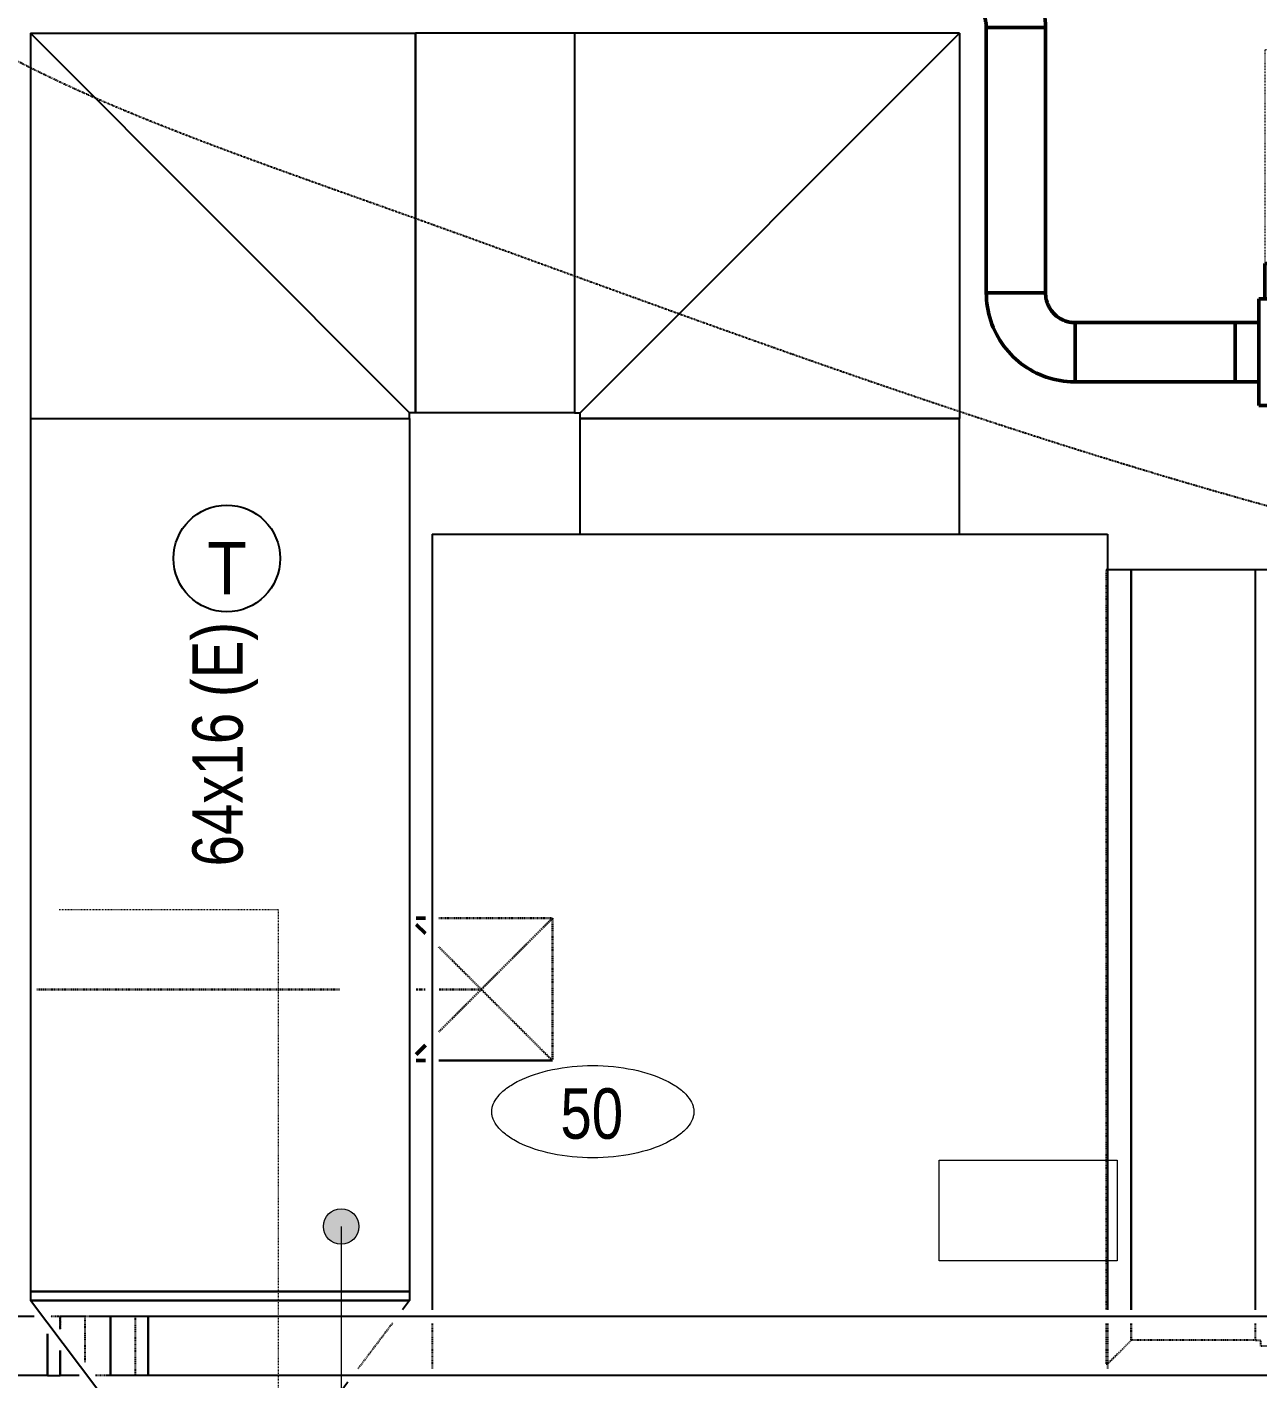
# Model space of a CAD drawing. Header units: inches. Extents: x 12453 to 15257, y -272 to 1517.
# Drawn here: x 14641.3 to 14849.1, y 236.8 to 464.9 of the extents above; entities that cross this region are included whole.
import ezdxf

# ---------------------------------------------------------------- set-up
doc = ezdxf.new("R2010")
doc.units = ezdxf.units.IN
doc.header["$MEASUREMENT"] = 0
for name, pattern in [('_ Hidden  _below_ behind_ beyond_', [0.09375, 0.0625, -0.03125]), ('Center', [1.2499999999999996, 0.2499999999999999, -0.1874999999999999, 0.625, -0.1874999999999999]), ('Dash', [0.25, 0.125, -0.125]), ('Hidden 1_16_', [0.09374999999999999, 0.06249999999999999, -0.03124999999999999])]:
    doc.linetypes.add(name, pattern=pattern)
for name, color, linetype, lineweight in [('A-AREA-IDEN', 2, 'Continuous', 20), ('A-DETL', 90, 'Continuous', 9), ('A-DETL-DEMO', 6, 'Continuous', 18), ('A-DETL-HDLN', 90, 'Dash', 9), ('A-DETL-THIN', 151, 'Continuous', 9), ('G-ANNO-TEXT', 231, 'Continuous', 9), ('M-EQPM', 50, 'Continuous', 18), ('M-EQPM-HDLN', 50, 'Continuous', 18), ('M-HVAC-CDFF', 50, 'Continuous', 50), ('M-HVAC-CDFF-IDEN', 2, 'Continuous', 20), ('M-HVAC-DUCT', 70, 'Continuous', 18), ('M-HVAC-DUCT-CNTR', 70, 'Continuous', 18), ('M-HVAC-DUCT-IDEN', 70, 'Continuous', 20)]:
    doc.layers.add(name, color=color, linetype=linetype, lineweight=lineweight)
doc.styles.add('Swis721 BT', font='swiss.ttf', dxfattribs={"width": 0.8, "height": 8.514637904468403})
doc.styles.add('Trebuchet MS', font='trebuc.ttf', dxfattribs={"height": 8.86153846153846})

# ---------------------------------------------------------------- blocks, each defined once
blk = doc.blocks.new('Rectangular Elbow - Mitered - Standard-2770017-3RD FLOOR PLAN - NEW')
at = {"layer": 'M-HVAC-DUCT', "lineweight": 25}
for p, q in [((-32.99999999999975, -32.00000000000033), (-32.99999999999975, 31.99999999999967)), ((-32.99999999999975, 31.99999999999967), (-32.00000000000033, 31.99999999999967)), ((31.99999999999966, 32.99999999999967), (-32.00000000000033, 32.99999999999967)), ((-32.00000000000033, 32.99999999999967), (-32.00000000000034, 31.99999999999968)), ((31.99999999999967, -32.00000000000033), (31.99999999999966, 32.99999999999967)), ((31.99999999999968, -32.00000000000033), (-32.99999999999975, -32.00000000000033))]:
    blk.add_line(p, q, dxfattribs=at)
blk = doc.blocks.new('Rectangular Elbow - Radius - 1 W-V134-3RD FLOOR PLAN - NEW')
at = {"layer": 'M-HVAC-DUCT', "lineweight": 25}
for p, q in [((14655.41461278572, 237.322754234487), (14655.41461278572, 247.322754234487)), ((14661.7785738164, 247.322754234487), (14655.41461278572, 247.322754234487)), ((14661.7785738164, 247.322754234487), (14661.7785738164, 237.322754234487)), ((14661.7785738164, 237.322754234487), (14655.41461278572, 237.322754234487))]:
    blk.add_line(p, q, dxfattribs=at)
blk = doc.blocks.new('Nailor D35SST 3-10 - Nailor D35SST 3-10-3186121-3RD FLOOR PLAN - NEW')
at = {"layer": 'M-EQPM', "lineweight": 50}
for p, q in [((-4.999999999999203, 24.4999999999859), (-4.999999999999544, 20.49999999998544)), ((-4.999999999999753, 24.50000000000033), (5.000000000000246, 24.50000000000033)), ((5.000000000000568, 20.49999999998544), (5.000000000000568, 24.4999999999859)), ((9.000000000000245, 20.50000000000033), (-8.999999999999753, 20.50000000000033)), ((-8.999999999999753, 20.50000000000033), (-8.999999999999753, -20.49999999999967)), ((9.000000000000245, -20.49999999999967), (9.000000000000245, 20.50000000000033)), ((15.00000000000025, 19.50000000000032), (9.000000000000243, 19.50000000000032)), ((15.00000000000025, 1.50000000000032), (15.00000000000025, 19.50000000000032)), ((-23.99999999999975, -20.49999999999977), (-23.99999999999975, 13.50000000000025)), ((-8.999999999999753, 13.50000000000025), (-23.99999999999975, 13.50000000000025)), ((-8.999999999999753, 13.50000000000025), (-8.999999999999753, -20.49999999999977)), ((15.00000000000028, 1.50000000000032), (9.000000000000274, 1.50000000000032)), ((9.000000000000243, 1.50000000000032), (15.00000000000025, 1.50000000000032)), ((15.00000000000028, -16.49999999999968), (15.00000000000028, 1.50000000000032)), ((9.000000000000274, -16.49999999999968), (15.00000000000028, -16.49999999999968)), ((-23.99999999999975, -20.49999999999977), (-8.999999999999753, -20.49999999999977)), ((-8.999999999999753, -20.49999999999967), (9.000000000000245, -20.49999999999967))]:
    blk.add_line(p, q, dxfattribs=at)
at = {"layer": 'M-EQPM-HDLN', "linetype": 'Dash', "lineweight": 9}
for p, q in [((51.00000000000023, 19.50000000000032), (15.00000000000024, 19.50000000000032)), ((51.00000000000023, -16.49999999999968), (51.00000000000023, 19.50000000000032)), ((15.00000000000028, -16.49999999999968), (51.00000000000023, -16.49999999999968))]:
    blk.add_line(p, q, dxfattribs=at)
blk = doc.blocks.new('Round Elbow - 1 D-2778709-3RD FLOOR PLAN - NEW')
at = {"layer": 'M-HVAC-DUCT', "lineweight": 50}
for p, q in [((-4.999999999999727, 9.999999999999657), (2.331703389068244e-13, 9.99999999999965)), ((2.699221224939768e-13, 9.99999999999965), (5.000000000000268, 9.999999999999641)), ((-9.999999999999735, -3.309843888483598e-13), (-9.999999999999737, 4.999999999999662)), ((-9.999999999999734, -5.000000000000333), (-9.999999999999735, -3.677361724355122e-13))]:
    blk.add_line(p, q, dxfattribs=at)
at = {"layer": 'M-HVAC-DUCT', "lineweight": 50, "flags": 128}
for points in [[(-5.000000000000226, 10.0000000000141), (-5.00399946669529, 9.800053329080582), (-5.015991468487299, 9.600426530168077), (-5.035956820730916, 9.401438963569033), (-5.063863583122042, 9.203408966942787), (-5.099667110794143, 9.006653346038545), (-5.143310125740071, 8.8114868678781), (-5.194722808446158, 8.618221757192257), (-5.253822909588165, 8.427167196933622), (-5.320515881610389, 8.238628833637902), (-5.394695029985654, 8.052908288470006), (-5.476241683900411, 7.870302674684807), (-5.565025386103684, 7.691104122306114), (-5.66090410161189, 7.515599310794641), (-5.763724444933245, 7.344069010408929), (-5.873321925451932, 7.176787633038201), (-5.9895212105788, 7.014022793201547), (-6.112136406245667, 6.85603487992148), (-6.240971354295765, 6.703076640156723), (-6.375819946295564, 6.555392774461324), (-6.516466453264569, 6.413219545515402), (-6.662685870793779, 6.276784400160522), (-6.814244279007084, 6.1463056055195), (-6.970899216783095, 6.0219918998323), (-7.132400069638151, 5.904042158508672), (-7.298488470659662, 5.792645075974632), (-7.468898713836324, 5.68797886379707), (-7.643358179131723, 5.590210965588539), (-7.821587768616495, 5.499497789131509), (-8.003302352969056, 5.415984456154546), (-8.188211227617101, 5.339804570177875), (-8.376018577806347, 5.271080002765301), (-8.566423951840418, 5.209920698568566), (-8.75912274173845, 5.156424499421973), (-8.95380667054303, 5.11067698783654), (-9.150164285498816, 5.072751350071029), (-9.34788145630955, 5.042708259055416), (-9.546641877678779, 5.020595777326434), (-9.746127575332137, 5.006449280136166), (-9.946019414709097, 5.000291398864646), (-10.00000000000011, 5.000000000014551)], [(-10.00000000000011, -4.999999999985902), (-9.400159987200594, -4.988001599901053), (-8.801279590462398, -4.952025594525366), (-8.20431689066663, -4.892129537794516), (-7.610226900786869, -4.808409250620115), (-7.019960038074486, -4.700998667604835), (-6.434460603593151, -4.570069622766368), (-5.854665271538351, -4.415831574648108), (-5.281501590758352, -4.238531271223109), (-4.71588650087392, -4.038452355154731), (-4.158724865370572, -3.815914910029278), (-3.610908024010541, -3.571274948286372), (-3.073312366878212, -3.30492384167519), (-2.546797932344134, -3.017287695151935), (-2.032207031186999, -2.708826665187189), (-1.530362899074475, -2.38003422363181), (-1.042068379564512, -2.031436368250524), (-0.5681046397232875, -1.663590781250605), (-0.1092299204283336, -1.27708593710031), (0.3338216766578625, -0.8725401610995503), (0.7603413634925572, -0.4506006401938975), (1.169646799562656, -0.01194238760490407), (1.561083183484015, 0.4427328370356917), (1.934024300545275, 0.9126976503616787), (2.287873524514793, 1.397200208927188), (2.622064772118278, 1.895465411992063), (2.936063408649602, 2.406696141522388), (3.22936710327383, 2.930074537407563), (3.501506632647306, 3.464763305862561), (3.752046631576149, 4.009907058919906), (3.98058628950821, 4.564633682864041), (4.18675999174286, 5.128055733433484), (4.370237904338182, 5.699271855534334), (4.530726501773869, 6.27736822522911), (4.667969036529484, 6.86142001164353), (4.781745949826699, 7.450492856510208), (4.871875222874904, 8.043644368941385), (4.938212668064238, 8.639925633050096), (4.980652159633336, 9.238382726010512), (4.999125803449259, 9.838058244140027), (4.999999999999885, 10.0000000000141)]]:
    blk.add_lwpolyline(points, dxfattribs=at)
blk = doc.blocks.new('Rectangular Tap - Beveled - Standard-2768415-3RD FLOOR PLAN - NEW')
at = {"layer": 'A-DETL-DEMO', "linetype": 'Hidden 1_16_', "lineweight": 25}
for p, q in [((-0.2399999999999536, 62.1008883256517), (-0.2399999999999756, 69.0000000000003)), ((-0.239999999999755, 69.0000000000003), (2.451372438372345e-13, 69.0000000000003)), ((4.000000000000205, 65.00000000000026), (6.994405055138485e-13, 69.0000000000003)), ((4.000000000000205, 62.10088832565125), (4.000000000000205, 65.00000000000026)), ((-0.2399999999995472, -64.99999999999974), (-0.2399999999999464, 59.85088832565189)), ((-0.001953125000317967, -64.99999999999974), (-0.239999999999755, -64.99999999999974))]:
    blk.add_line(p, q, dxfattribs=at)
at = {"layer": 'M-HVAC-DUCT', "lineweight": 25}
for q in [(4.000000000000205, 59.85088832565144), (-2.404743071338089e-13, -64.99999999999974)]:
    blk.add_line((4.000000000000205, -64.99999999999973), q, dxfattribs=at)
blk = doc.blocks.new('Rectangular Elbow - Mitered - Standard-2768537-3RD FLOOR PLAN - NEW')
at = {"layer": 'A-DETL-DEMO', "linetype": 'Hidden 1_16_', "lineweight": 25}
for p, q in [((-65.99999999999973, 20.43525328868524), (-65.99999999999973, 64.99999999999966)), ((-65.99999999999973, 64.99999999999966), (-65.00000000000031, 64.99999999999966)), ((-62.10088832565057, 65.99999999999964), (-65.0000000000003, 65.99999999999964)), ((-65.00000000000033, 65.99999999999964), (-65.00000000000031, 64.99999999999966)), ((-65.99999999999973, 9.744651079921551), (-65.99999999999973, 18.18525328868538))]:
    blk.add_line(p, q, dxfattribs=at)
at = {"layer": 'M-HVAC-DUCT', "lineweight": 25}
for p, q in [((64.99999999999966, 65.99999999999964), (-59.85088832565054, 65.99999999999964)), ((64.99999999999966, -65.00000000000033), (64.99999999999966, 65.99999999999963)), ((-65.99999999999973, -65.00000000000033), (-65.99999999999973, 6.680136488948398)), ((64.99999999999966, -65.00000000000033), (-65.99999999999973, -65.00000000000033))]:
    blk.add_line(p, q, dxfattribs=at)
blk = doc.blocks.new('Rectangular Length Eccentric Transition - DTL - Standard-2771309-3RD FLOOR PLAN - NEW')
at = {"layer": 'A-DETL-DEMO', "linetype": 'Hidden 1_16_', "lineweight": 25}
blk.add_line((5.305957072410682, 29.12038852935803), (13.05595707241081, 23.25668894660414), dxfattribs=at)
at = {"layer": 'M-HVAC-DUCT', "lineweight": 25}
for p, q in [((3.288090286157626e-13, -32.00000000000026), (3.288090286157626e-13, 31.99999999999969)), ((3.287370375915088e-13, 31.9999999999997), (1.50000000000033, 31.9999999999997)), ((1.50000000000033, 31.9999999999997), (1.50000000000033, -32.00000000000026)), ((1.499999999999962, 31.99999999999978), (3.055957072410553, 30.82275292435116)), ((1.500000000000365, -32.00000000000014), (1.499999999999962, 31.99999999999978)), ((15.30595707241093, 21.55432455161101), (23.96875000000001, 14.99999999999985)), ((23.96875000000041, -15.00000000000026), (23.96875000000041, 14.99999999999975)), ((23.96875000000041, 14.99999999999975), (24.00000000000039, 14.99999999999975)), ((23.96875000000001, 14.99999999999985), (23.9687500000002, -15.00000000000019)), ((24.00000000000039, 14.99999999999975), (24.00000000000039, -15.00000000000025)), ((23.9687500000002, -15.00000000000019), (1.500000000000362, -32.00000000000014)), ((23.96875000000041, -15.00000000000026), (24.00000000000039, -15.00000000000026)), ((3.287370375915088e-13, -32.00000000000026), (1.50000000000033, -32.00000000000026))]:
    blk.add_line(p, q, dxfattribs=at)
blk = doc.blocks.new('Rectangular Elbow - Radius - 1 W-2806653-3RD FLOOR PLAN - NEW')
at = {"layer": 'A-DETL-DEMO', "linetype": 'Hidden 1_16_', "lineweight": 25}
for p, q in [((14646.92933141148, 247.3227542344872), (14645.31833667431, 247.3227542344872)), ((14651.1719720986, 247.3227542344872), (14646.92933141148, 247.3227542344872)), ((14646.92933141148, 247.3227542344872), (14646.92933141148, 245.1795260017246)), ((14651.1719720986, 239.5720652406249), (14651.1719720986, 247.3227542344872))]:
    blk.add_line(p, q, dxfattribs=at)
at = {"layer": 'M-HVAC-DUCT', "lineweight": 25}
for p, q in [((14644.80801106792, 237.3227542344873), (14644.80801106792, 244.3641997935219)), ((14646.92933141148, 241.5604694129712), (14646.92933141148, 237.3227542344873)), ((14644.80801106792, 237.3227542344873), (14646.92933141148, 237.3227542344873))]:
    blk.add_line(p, q, dxfattribs=at)
blk = doc.blocks.new('Supply Diffuser _OMNI_ - 8_ RD INLET _24x24_-V204-3RD FLOOR PLAN - NEW')
at = {"layer": 'A-DETL-DEMO', "linetype": 'Hidden 1_16_', "lineweight": 30}
for p, q in [((-11.99999999999971, 7.158890084534375), (-11.99999999999971, -12.00000000000043)), ((7.158890084534114, 7.15889008453356), (-11.99999999999971, -12.00000000000043)), ((-11.99999999999971, 7.158890084534394), (-11.99999999999971, -12.00000000000033)), ((-7.15889008453347, 7.158890084533504), (12.0000000000003, -12.00000000000043)), ((12.0000000000003, -12.00000000000043), (12.0000000000003, 7.158890084534375)), ((12.0000000000003, 7.158890084534394), (12.0000000000003, -12.00000000000033)), ((-11.99999999999971, -12.00000000000043), (12.0000000000003, -12.00000000000043)), ((-11.99999999999971, -12.00000000000033), (12.0000000000003, -12.00000000000033))]:
    blk.add_line(p, q, dxfattribs=at)
at = {"layer": 'M-HVAC-CDFF'}
for p, q in [((-11.99999999999971, 10.97721455408193), (-11.99999999999971, 9.408890084534184)), ((-11.99999999999971, 10.97721455408193), (-11.99999999999971, 9.408890084534194)), ((-10.97721455408165, 10.97721455408172), (-9.408890084534551, 9.408890084534605)), ((10.9772145540832, 10.97721455408268), (9.408890084536102, 9.40889008453557)), ((12.0000000000003, 9.408890084534184), (12.0000000000003, 10.97721455408193)), ((12.0000000000003, 10.97721455408193), (12.0000000000003, 9.408890084534194))]:
    blk.add_line(p, q, dxfattribs=at)
blk = doc.blocks.new('Diffuser Tag - Diffuser Tag _GPI_ - Airflow Only-1174567-3RD FLOOR PLAN - NEW')
at = {"layer": 'M-HVAC-CDFF-IDEN'}
for points, knots in [([(-0.2733821722393264, 8.234832660405194e-16), (-0.2733821722393264, 0.002120544972881543), (-0.2729835601545574, 0.00647847487141492), (-0.2703405630587479, 0.01531469710434119), (-0.2634260964460383, 0.02693955562540351), (-0.248144382122115, 0.04138758304565707), (-0.219066139123674, 0.05918199625253466), (-0.1685048339180955, 0.07621826088950157), (-0.09564779723932655, 0.0834729008052498), (-0.02279076056055762, 0.07621826088950127), (0.02777054464502081, 0.05918199625253412), (0.05684878764346215, 0.04138758304565641), (0.07213050196738555, 0.02693955562540276), (0.07904496858009517, 0.01531469710434035), (0.0816879656759046, 0.006478474871414024), (0.08208657776067356, 0.00212054497288066), (0.0820865777606736, -5.985621849243556e-17)], [-2.186510674934082e-15, -2.186510674934082e-15, -2.186510674934082e-15, -2.186510674934082e-15, 0.09817477042467884, 0.1963495408493599, 0.3926990816987219, 0.589048622548084, 0.7853981633974461, 1.17809724509617, 1.570796326794894, 1.963495408493618, 2.356194490192343, 2.552544031041704, 2.748893571891067, 2.945243112740429, 3.04341788316511, 3.141592653589791, 3.141592653589791, 3.141592653589791, 3.141592653589791]), ([(0.0820865777606736, -3.244976466198412e-18), (0.0820865777606736, -0.002120544972880719), (0.08168796567590463, -0.0064784748714141), (0.07904496858009527, -0.01531469710434032), (0.07213050196738575, -0.02693955562540273), (0.05684878764346234, -0.04138758304565628), (0.02777054464502117, -0.05918199625253387), (-0.02279076056055731, -0.07621826088950084), (-0.09564779723932616, -0.08347290080524901), (-0.1685048339180951, -0.07621826088950065), (-0.2190661391236737, -0.0591819962525334), (-0.248144382122115, -0.04138758304565567), (-0.2634260964460383, -0.02693955562540207), (-0.270340563058748, -0.01531469710433957), (-0.2729835601545574, -0.006478474871413342), (-0.2733821722393264, -0.002120544972879948), (-0.2733821722393264, 7.731000999696823e-16)], [3.14159265358979, 3.14159265358979, 3.14159265358979, 3.14159265358979, 3.239767424014471, 3.337942194439152, 3.534291735288514, 3.730641276137876, 3.926990816987239, 4.319689898685963, 4.712388980384687, 5.105088062083411, 5.497787143782135, 5.694136684631498, 5.89048622548086, 6.086835766330221, 6.185010536754902, 6.283185307179584, 6.283185307179584, 6.283185307179584, 6.283185307179584])]:
    blk.add_open_spline(points, degree=3, knots=knots, dxfattribs=at)

msp = doc.modelspace()

# ---------------------------------------------------------------- hatches: boundary and pattern name
at = {"layer": 'A-AREA-IDEN'}
h = msp.add_hatch(color=256, dxfattribs=at)
edge = h.paths.add_edge_path(flags=0)
edge.add_arc((14694.36974084867, 262.4777241611191), 3, 0, 360)

# ---------------------------------------------------------------- linework, layer by layer
msp.add_line((14694.36974084867, 262.4777241611191), (14694.36974084867, 112.3273087626836), dxfattribs=at)
msp.add_circle((14694.36974084867, 262.4777241611191), 3, dxfattribs=at)
at = {"layer": 'A-DETL', "lineweight": 25}
for p, q in [((14641.91022126106, 463.7893087694061), (14705.91022126106, 399.789308769404)), ((14734.72854573061, 399.7893087694052), (14798.72854573061, 463.7893087694069))]:
    msp.add_line(p, q, dxfattribs=at)
msp.add_circle((14675.06794571226, 375.1943634891435), 9, dxfattribs=at)
at = {"layer": 'A-DETL', "linetype": '_ Hidden  _below_ behind_ beyond_', "lineweight": 25}
msp.add_open_spline([(14967.81254542481, 310.0446592947903), (14955.30319356304, 360.5027668425797), (14847.1400204834, 379.7232376077908), (14709.96474453742, 432.5893548541095), (14616.00306340469, 463.5342774488511), (14596.29528779916, 499.1998479801123), (14597.01082441525, 537.2893087694072)], degree=3, knots=[0, 0, 0, 0, 9.095236924358055, 19.57279911880278, 28.0152021618728, 33.25027017359513, 33.25027017359513, 33.25027017359513, 33.25027017359513], dxfattribs=at)
at = {"layer": 'A-DETL-DEMO', "linetype": 'Hidden 1_16_', "lineweight": 25}
for p, q in [((14646.92933141148, 245.1795260017279), (14646.92933141148, 247.3227542344872)), ((14651.88450627017, 247.3227542344871), (14646.92933141148, 247.3227542344873)), ((14659.65725347284, 237.322754234487), (14659.65725347284, 247.322754234487)), ((14709.72854573061, 246.1977542344889), (14709.72854573061, 238.4477542344888)), ((14823.72854573061, 246.1977542344941), (14823.72854573061, 238.4477542344939)), ((14827.72854573061, 243.2986425601446), (14827.72854573061, 246.1977542344939)), ((14848.60354573084, 246.1977542344952), (14848.60354573084, 243.2986425601454)), ((14848.60354573084, 243.2986425601454), (14827.72854573061, 243.2986425601446)), ((14654.99994437865, 237.322754234487), (14652.87381519643, 237.3227542344871))]:
    msp.add_line(p, q, dxfattribs=at)
at = {"layer": 'A-DETL-DEMO', "linetype": 'Hidden 1_16_', "lineweight": 30}
for points in [[(14643.01108090296, 302.4817299950412), (14661.84651633492, 302.481729995041), (14678.24345202378, 302.481729995041), (14694.16754348013, 302.4817299950411)], [(14710.89517035329, 302.4817299950413), (14715.34344435531, 302.4817299950413), (14718.01243581514, 302.4817299950413), (14718.01243581514, 302.4817299950414)]]:
    msp.add_open_spline(points, degree=3, dxfattribs=at)
at = {"layer": 'A-DETL-HDLN'}
for p, q in [((14646.75979573061, 315.9911357821697), (14683.75979573061, 315.9911357821698)), ((14683.75979573061, 315.9911357821698), (14683.75979573061, 213.678635782169))]:
    msp.add_line(p, q, dxfattribs=at)
at = {"layer": 'A-DETL-THIN'}
for p, q in [((14795.30256510048, 273.6934650240551), (14825.35836640227, 273.6934650240551)), ((14795.30256510048, 256.6934650240551), (14795.30256510048, 273.6934650240551)), ((14825.35836640227, 273.6934650240551), (14825.35836640227, 256.6934650240551)), ((14825.35836640227, 256.6934650240551), (14795.30256510048, 256.6934650240551))]:
    msp.add_line(p, q, dxfattribs=at)
at = {"layer": 'M-HVAC-DUCT', "lineweight": 25}
for p, q in [((14706.91022126106, 399.7893087694063), (14706.91022126106, 463.7893087694063)), ((14733.72854573061, 463.7893087694052), (14706.91022126106, 463.7893087694062)), ((14733.72854573061, 463.7893087694053), (14733.72854573061, 399.7893087694052)), ((14733.72854573061, 399.7893087694052), (14706.91022126106, 399.7893087694063)), ((14641.91022126106, 398.7893087694063), (14705.91022126106, 398.7893087694063)), ((14641.91022126106, 398.7893087694063), (14641.91022126106, 251.5037113068988)), ((14705.91022126106, 398.7893087694063), (14705.91022126106, 251.5037113068988)), ((14734.72854573061, 398.7893087694057), (14798.7285457306, 398.7893087694057)), ((14734.72854573061, 379.298642560145), (14734.72854573061, 398.7893087694057)), ((14798.72854573061, 379.298642560145), (14798.72854573061, 398.7893087694057)), ((14709.72854573061, 379.2986425601451), (14823.72854573061, 379.2986425601451)), ((14709.72854573061, 379.2986425601451), (14709.72854573061, 248.4477542344887)), ((14823.72854573061, 379.2986425601451), (14823.72854573061, 248.4477542344935)), ((14827.72854573061, 248.4477542344938), (14827.72854573061, 373.2986425601446)), ((14848.60354573084, 373.2986425601454), (14827.72854573061, 373.2986425601446)), ((14848.60354573084, 373.2986425601454), (14848.60354573084, 248.4477542344948)), ((14705.91022126106, 251.5037113068988), (14641.91022126106, 251.5037113068988)), ((14642.56954984972, 247.3227542344872), (14635.29329244216, 247.322754234487)), ((14655.41461278572, 247.322754234487), (14651.8858873381, 247.3227542344871)), ((14655.41461278572, 247.322754234487), (14655.41461278572, 237.322754234487)), ((14661.7785738164, 237.322754234487), (14661.7785738164, 247.322754234487)), ((14895.29329244216, 247.3227542344968), (14661.7785738164, 247.322754234487)), ((14644.80801106792, 244.3641997935202), (14644.80801106792, 237.3227542344873)), ((14646.92933141148, 237.3227542344873), (14646.92933141148, 241.5604694129747)), ((14644.80801106792, 237.3227542344873), (14635.29329244216, 237.322754234487)), ((14650.13561382747, 237.3227542344872), (14646.92933141148, 237.3227542344873)), ((14655.41461278572, 237.322754234487), (14655.00132544658, 237.322754234487)), ((14895.29329244216, 237.3227542344968), (14661.7785738164, 237.322754234487))]:
    msp.add_line(p, q, dxfattribs=at)
at = {"layer": 'M-HVAC-DUCT', "lineweight": 50}
for p, q in [((14803.25101829633, 464.7893087694061), (14803.25101829633, 419.9817299950413)), ((14803.25101829632, 464.7893087694058), (14813.25101829632, 464.7893087694058)), ((14813.25101829633, 419.9817299950413), (14813.25101829633, 464.7893087694061)), ((14813.25101829632, 419.9817299950408), (14803.25101829632, 419.9817299950408)), ((14845.25101829632, 414.9817299950411), (14818.25101829633, 414.9817299950411)), ((14818.25101829632, 404.9817299950408), (14818.25101829632, 414.9817299950408)), ((14845.2510182963, 414.9817299950408), (14845.2510182963, 404.9817299950408)), ((14818.25101829633, 404.981729995041), (14845.25101829632, 404.981729995041))]:
    msp.add_line(p, q, dxfattribs=at)
at = {"layer": 'M-HVAC-DUCT-CNTR', "linetype": 'Center', "lineweight": 30}
msp.add_open_spline([(14707.04260597574, 302.4817299950412), (14707.59284273363, 302.4817299950412), (14708.084260156, 302.4817299950413), (14708.52626688831, 302.4817299950413)], degree=3, dxfattribs=at)

# ---------------------------------------------------------------- block references
at = {"layer": 'M-EQPM', "lineweight": 50, "rotation": 89.99999999999925}
msp.add_blockref('Nailor D35SST 3-10 - Nailor D35SST 3-10-3186121-3RD FLOOR PLAN - NEW', (14869.7510182963, 409.9817299950399), dxfattribs=at)
at = {"layer": 'M-HVAC-CDFF', "linetype": 'Hidden 1_16_', "lineweight": 30, "extrusion": (0, 0, -1), "rotation": 270.0000000000005}
msp.add_blockref('Supply Diffuser _OMNI_ - 8_ RD INLET _24x24_-V204-3RD FLOOR PLAN - NEW', (-14718.01243581514, 302.4817299950421), dxfattribs=at)
at = {"layer": 'M-HVAC-CDFF-IDEN', "xscale": 95.99999999999994, "yscale": 95.99999999999994, "zscale": 95.99999999999994}
msp.add_blockref('Diffuser Tag - Diffuser Tag _GPI_ - Airflow Only-1174567-3RD FLOOR PLAN - NEW', (14746.01547371771, 281.8479125931396), dxfattribs=at)
at = {"layer": 'M-HVAC-DUCT', "lineweight": 50}
for p, rotation in [((14808.25101829632, 474.7893087694054), 90), ((14808.25101829632, 409.9817299950413), 270)]:
    msp.add_blockref('Round Elbow - 1 D-2778709-3RD FLOOR PLAN - NEW', p, dxfattribs=dict(at, rotation=rotation))
at = {"layer": 'M-HVAC-DUCT', "lineweight": 25}
for p, rotation in [((14673.91022126106, 431.7893087694055), 180), ((14766.72854573061, 431.7893087694052), 90)]:
    msp.add_blockref('Rectangular Elbow - Mitered - Standard-2770017-3RD FLOOR PLAN - NEW', p, dxfattribs=dict(at, rotation=rotation))
at = {"layer": 'M-HVAC-DUCT', "linetype": 'Hidden 1_16_', "lineweight": 25, "extrusion": (0, 0, -1), "rotation": 180}
msp.add_blockref('Rectangular Tap - Beveled - Standard-2768415-3RD FLOOR PLAN - NEW', (-14823.72854573061, 308.2986425601455), dxfattribs=at)
at = {"layer": 'M-HVAC-DUCT', "linetype": 'Hidden 1_16_', "lineweight": 25}
for name, p, rotation in [('Rectangular Elbow - Mitered - Standard-2768537-3RD FLOOR PLAN - NEW', (14914.60354573084, 308.2986425601455), 90), ('Rectangular Length Eccentric Transition - DTL - Standard-2771309-3RD FLOOR PLAN - NEW', (14673.91022126106, 251.5037113068993), 270)]:
    msp.add_blockref(name, p, dxfattribs=dict(at, rotation=rotation))
msp.add_blockref('Rectangular Elbow - Radius - 1 W-2806653-3RD FLOOR PLAN - NEW', (0, 0), dxfattribs=at)
at = {"layer": 'M-HVAC-DUCT', "lineweight": 25}
msp.add_blockref('Rectangular Elbow - Radius - 1 W-V134-3RD FLOOR PLAN - NEW', (0, 0), dxfattribs=at)

# ---------------------------------------------------------------- texts
at = {"layer": 'G-ANNO-TEXT', "color": 7, "insert": (14671.87585232284, 377.9824263097952), "char_height": 8.86153846153846, "width": 8.424, "attachment_point": 1, "line_spacing_factor": 1.032838983050848, "style": 'Trebuchet MS'}
msp.add_mtext('T', dxfattribs=at)
at = {"layer": 'M-HVAC-CDFF-IDEN', "lineweight": 9, "insert": (14736.66251379901, 285.8007821985984), "char_height": 8.514637904468403, "width": 12.52799999999998, "attachment_point": 2, "line_spacing_factor": 1.006669768884753, "style": 'Swis721 BT'}
msp.add_mtext('50', dxfattribs=at)
at = {"layer": 'M-HVAC-DUCT-IDEN', "lineweight": 9, "insert": (14669.24150269548, 343.8610764171298), "char_height": 8.514637904468403, "width": 48.38399999999994, "attachment_point": 2, "rotation": 90, "line_spacing_factor": 1.006669768884753, "style": 'Swis721 BT'}
msp.add_mtext('64x16 (E)', dxfattribs=at)

doc.saveas('drawing.dxf')
